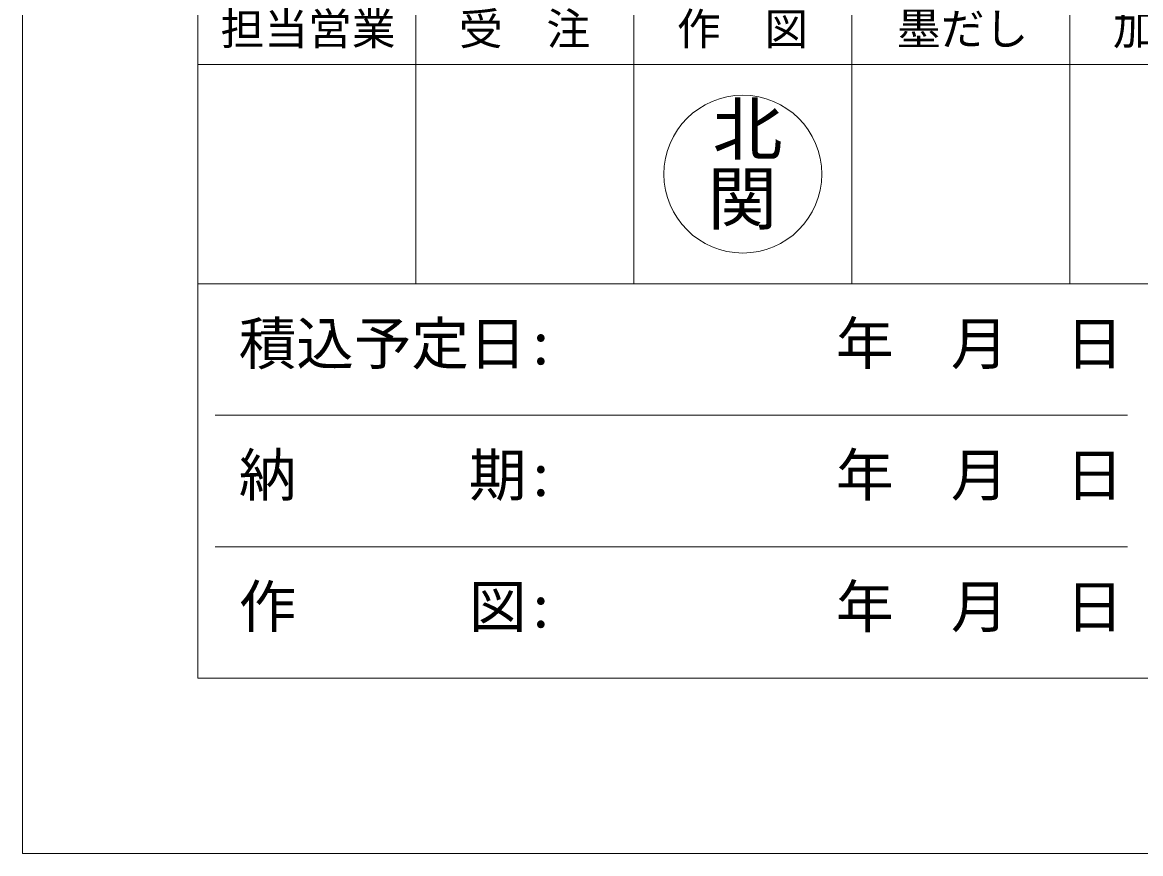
# Model space of a CAD drawing. Units: millimetres, scale not verified. Extents: x -4455 to 4455, y -3150 to 3150.
# Drawn here: x -4455 to -2542, y -3150 to -1728 of the extents above; entities that cross this region are included whole.
import ezdxf
from ezdxf.enums import TextEntityAlignment as Align

# ---------------------------------------------------------------- set-up
doc = ezdxf.new("R2010")
doc.units = ezdxf.units.MM
doc.header["$LTSCALE"] = 20
for name, color, linetype, lineweight in [('0-0_D-TTL', 7, 'Continuous', 9), ('0-1_Defpoints', 7, 'Continuous', 9), ('0-2_D-TTL-FRAM1', 134, 'Continuous', 9), ('0-3_D-TTL-TXT', 7, 'Continuous', 9)]:
    doc.layers.add(name, color=color, linetype=linetype, lineweight=lineweight)
doc.styles.add('HG正楷書体-PRO', font='')
doc.styles.add('ＭＳ ゴシック', font='')
doc.styles.get('HG正楷書体-PRO').set_extended_font_data('HG正楷書体-PRO')
doc.styles.get('ＭＳ ゴシック').set_extended_font_data('MS Gothic')

# ---------------------------------------------------------------- blocks, each defined once
blk = doc.blocks.new('A$C4DE05FD1')
at = {"layer": '0-0_D-TTL', "color": 134}
for p, q in [((4000, 79000), (4000, 4000)), ((4000, 4000), (114800, 4000))]:
    blk.add_line(p, q, dxfattribs=at)
at = {"layer": '0-1_Defpoints', "color": 134}
for p, q in [((0, 84000), (0, 0)), ((0, 0), (118800, 0))]:
    blk.add_line(p, q, dxfattribs=at)
blk = doc.blocks.new('A$C1D76786D')
at = {"layer": '0-2_D-TTL-FRAM1'}
for p, q in [((0, 58500), (0, 0)), ((7457.1, 23100), (7457.1, 13500)), ((14914.3, 23100), (14914.3, 13500)), ((22371.4, 23100), (22371.4, 13500)), ((29828.6, 23100), (29828.6, 13500)), ((0, 21000), (52200, 21000)), ((0, 13500), (52200, 13500)), ((600, 9000), (31800, 9000)), ((600, 4500), (31800, 4500)), ((0, 0), (52200, 0))]:
    blk.add_line(p, q, dxfattribs=at)
at = {"layer": '0-3_D-TTL-TXT', "style": 'ＭＳ ゴシック'}
for s, height, p in [('担当営業', 1097, (778, 21342.5)), ('受\u3000注', 1097, (8932.5, 21342.5)), ('作\u3000図', 1097, (16389.7, 21342.5)), ('墨だし', 1097, (23916.5, 21342.5)), ('加\u3000工', 1097, (31303.9, 21342.5)), ('積込予定日:', 1443, (1401.8, 10301.8)), ('納\u3000\u3000\u3000期:', 1443, (1401.8, 5801.8)), ('作\u3000\u3000\u3000図:', 1443, (1401.8, 1301.8))]:
    blk.add_text(s, height=height, dxfattribs=at).set_placement(p, align=Align.BOTTOM_LEFT)

msp = doc.modelspace()

# ---------------------------------------------------------------- linework, layer by layer
at = {"layer": '0-3_D-TTL-TXT', "color": 1}
msp.add_circle((-3222.76, -1987.53), 135, dxfattribs=at)

# ---------------------------------------------------------------- block references
at = {"layer": '0-0_D-TTL'}
for name, p, xscale, yscale in [('A$C4DE05FD1', (-4454.91, -3150.03), 0.075, 0.075), ('A$C1D76786D', (-4154.91, -2850.03), 0.05, 0.05)]:
    msp.add_blockref(name, p, dxfattribs=dict(at, xscale=xscale, yscale=yscale))

# ---------------------------------------------------------------- texts
at = {"layer": '0-3_D-TTL-TXT', "color": 1, "style": 'HG正楷書体-PRO'}
for s, p in [('北', (-3274.37, -1980.65)), ('関', (-3283.11, -2099.15))]:
    msp.add_text(s, height=87.54, dxfattribs=at).set_placement(p, align=Align.BOTTOM_LEFT)
at = {"layer": '0-3_D-TTL-TXT', "style": 'ＭＳ ゴシック'}
for p in [(-3063.41, -2334.94), (-3063.41, -2559.94), (-3063.41, -2784.94)]:
    msp.add_text('年  月  日', height=72.14, dxfattribs=at).set_placement(p, align=Align.BOTTOM_LEFT)

doc.saveas('drawing.dxf')
